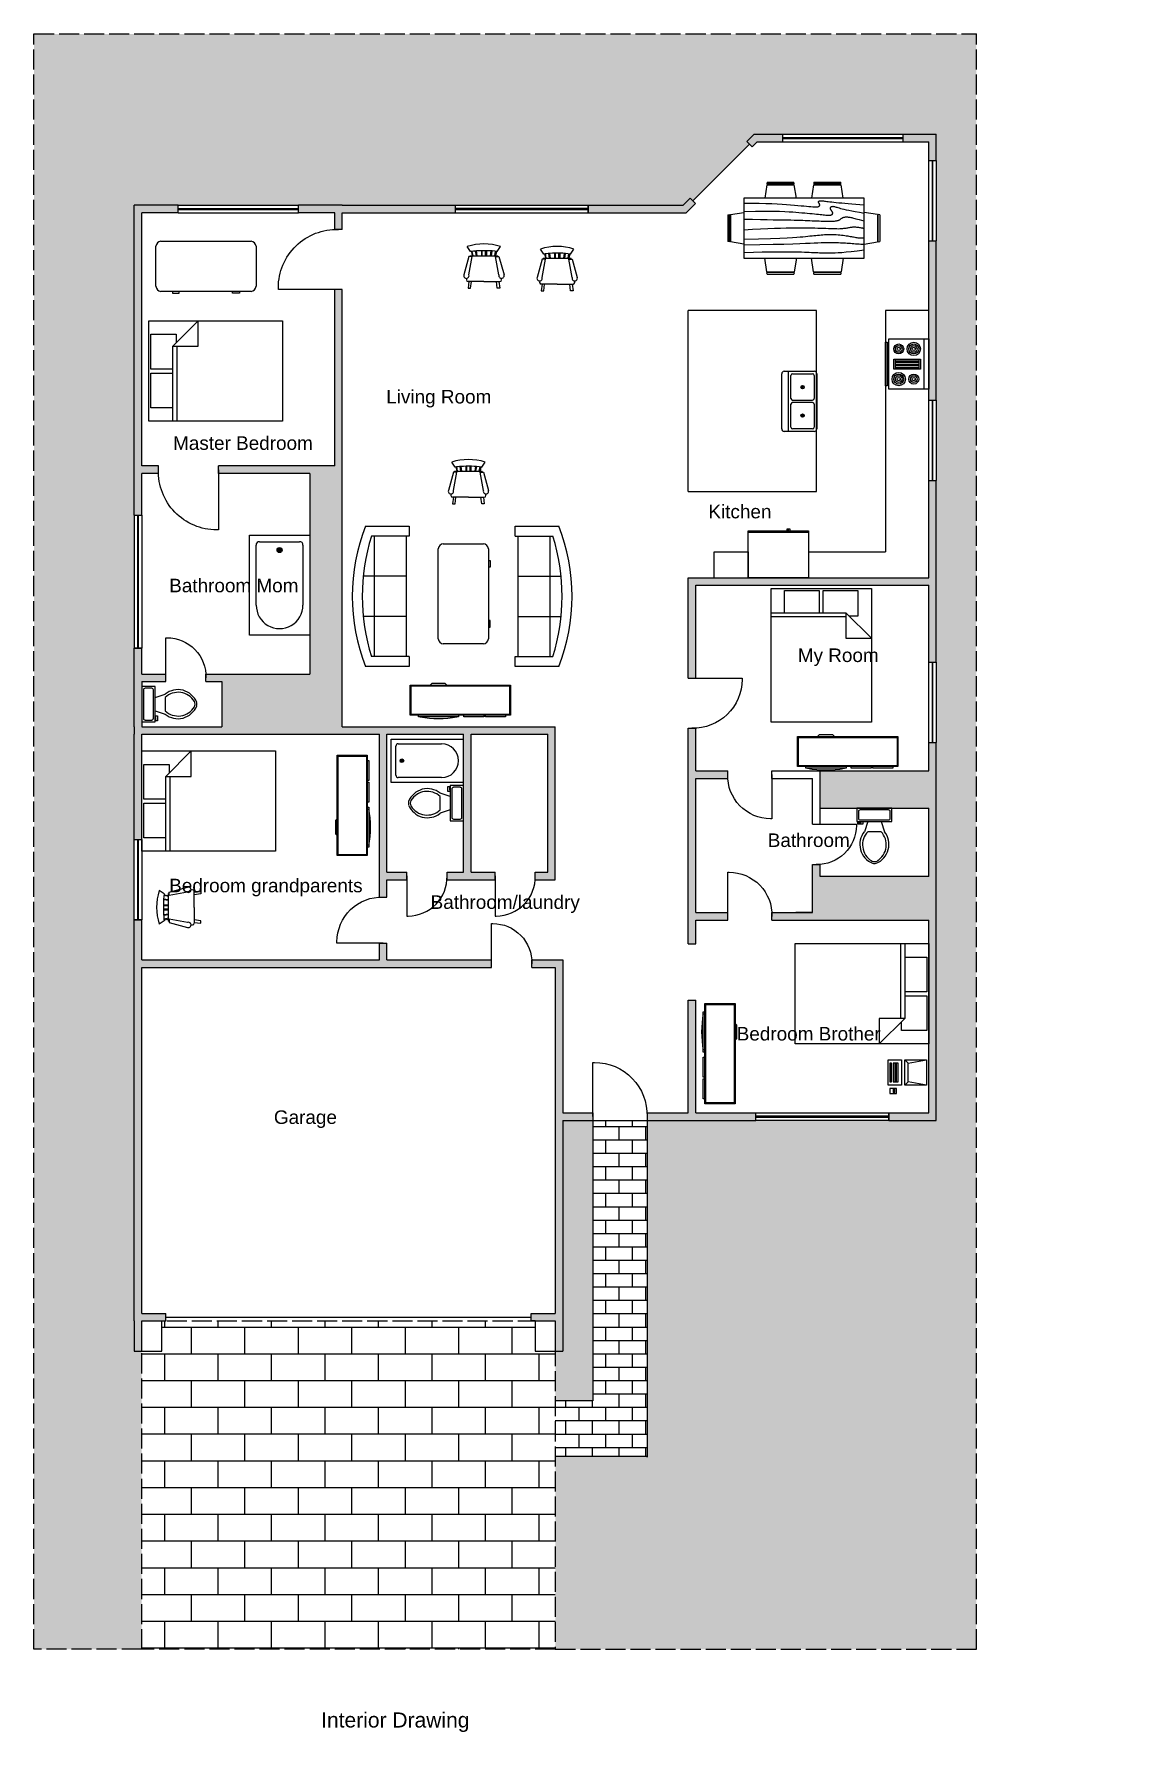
# Model space of a CAD drawing. Header units: inches. Extents: x -2924 to 1106, y -385 to 1215.
# Drawn here: x -629 to 29, y -353 to 662 of the extents above; entities that cross this region are included whole.
import ezdxf

# ---------------------------------------------------------------- set-up
doc = ezdxf.new("R2010")
doc.units = ezdxf.units.IN
doc.header["$MEASUREMENT"] = 0
doc.linetypes.add('ACAD_ISO02W100', pattern=[15, 12, -3])
doc.layers.get('0').update_dxf_attribs({"color": 255})
doc.layers.add('2d interior', color=240, linetype='Continuous')
for name, color, linetype, plot in [('door', 4, 'Continuous', False), ('wall', 7, 'Continuous', False), ('window', 90, 'Continuous', False)]:
    doc.layers.add(name, color=color, linetype=linetype, plot=plot)
doc.styles.get("Standard").update_dxf_attribs({"font": 'arial.ttf'})

# ---------------------------------------------------------------- blocks, each defined once
blk = doc.blocks.new('d door')
at = {"layer": 'door'}
blk.add_lwpolyline([(0, 0), (0, 32.4), (1, 32.4, -0.423288), (32.4, 0, -1.822157)], format="xyb", dxfattribs=at)
blk = doc.blocks.new('*U2')
at = {"layer": 'door'}
blk.add_lwpolyline([(0, 0), (0, 24), (0.7, 24, -0.423288), (24, 0, -1.822157)], format="xyb", dxfattribs=at)
blk = doc.blocks.new('*U3')
at = {"layer": 'door'}
blk.add_lwpolyline([(0, 0), (0, 27.6), (0.9, 27.6, -0.423288), (27.6, 0, -1.822157)], format="xyb", dxfattribs=at)
blk = doc.blocks.new('*U4')
at = {"layer": 'door'}
blk.add_lwpolyline([(0, 0), (0, 26.4), (0.8, 26.4, -0.423288), (26.4, 0, -1.822157)], format="xyb", dxfattribs=at)
blk = doc.blocks.new('*U5')
at = {"layer": 'door'}
blk.add_lwpolyline([(0, 0), (0, 30), (0.9, 30, -0.423288), (30, 0, -1.822157)], format="xyb", dxfattribs=at)
blk = doc.blocks.new('*U6')
at = {"layer": 'door'}
blk.add_lwpolyline([(0, 0), (0, 36), (1.1, 36, -0.423288), (36, 0, -1.822157)], format="xyb", dxfattribs=at)
blk = doc.blocks.new('Bed - Queen')
at = {"linetype": 'Continuous'}
for p, q in [((0, -80.00003), (0, 0)), ((0, 0), (59.99999, 0)), ((59.99999, 0), (59.99999, -80.00003)), ((7.99999, -1.2), (28.79998, -1.2)), ((7.99999, -14.4), (7.99999, -1.2)), ((28.79998, -1.2), (28.79998, -14.4)), ((31.19999, -1.2), (51.99999, -1.2)), ((31.19999, -14.4), (31.19999, -1.2)), ((51.99999, -1.2), (51.99999, -16.4)), ((0, -14.4), (44.8, -14.4)), ((44.8, -16.8), (0, -16.8)), ((59.99999, -29.6), (44.8, -14.4)), ((44.8, -14.4), (44.8, -29.6)), ((51.99999, -16.4), (46.79936, -16.4)), ((44.8, -29.6), (59.99999, -29.6)), ((59.99999, -80.00003), (0, -80.00003))]:
    blk.add_line(p, q, dxfattribs=at)
blk = doc.blocks.new('Sofa - Roundback 7 ft.')
at = {"linetype": 'Continuous'}
for p, q in [((-12.00002, -32.4421), (-12.00003, -6.5971)), ((11.99997, -32.4421), (11.99998, -6.5971)), ((-36.000027, -34), (-36.000027, -11.4696)), ((-35.999844, -13.3819), (35.9998, -13.3819)), ((35.99998, -34), (35.99998, -11.4696)), ((-36.000027, -32.4421), (35.99998, -32.4421))]:
    blk.add_line(p, q, dxfattribs=at)
for points in [[(-36.000027, -34), (-42.000027, -34), (-42.000027, -8)], [(41.99998, -8), (41.99998, -34), (35.99998, -34)]]:
    blk.add_lwpolyline(points, dxfattribs=at)
for centre, radius, start, end in [((0, -114.25), 114.25, 68.43141, 111.5686), ((-0.00001, -127.1968), 121.1968, 72.72033, 107.2797)]:
    blk.add_arc(centre, radius, start, end, dxfattribs=at)
blk = doc.blocks.new('Desk - 30 x 60 in.')
at = {"linetype": 'Continuous'}
for p, q in [((-26.999995, 0), (26.999995, 0)), ((-29.999995, -27), (-29.999995, -3)), ((29.999995, -3), (29.999995, -27)), ((26.999995, -30), (-26.999995, -30)), ((-20.000005, -30), (-20.000005, -31)), ((-16.000005, -31), (-16.000005, -30)), ((15.999995, -31), (15.999995, -30)), ((19.999995, -30), (19.999995, -31)), ((-20.000005, -31), (-16.000005, -31)), ((19.999995, -31), (15.999995, -31))]:
    blk.add_line(p, q, dxfattribs=at)
for centre, start, end in [((-26.499995, -3.5), 98.1301, 171.8699), ((26.499995, -3.5), 8.130102, 81.8699), ((-26.499995, -26.5), 188.1301, 261.8699), ((26.499995, -26.5), 278.1301, 351.8699)]:
    blk.add_arc(centre, 3.535534, start, end, dxfattribs=at)
blk = doc.blocks.new('Dining Set - 36 x 72 in.')
at = {"linetype": 'Continuous'}
for p, q in [((-22.2343, 26.00059), (-23.4847, 17.99762)), ((-22.2304, 26), (-5.7608, 26)), ((-22, 27.5), (-22.1562, 26.50042)), ((-5.8416, 26.5), (-22.1534, 26.5)), ((-22, 27.5), (-6, 27.5)), ((-5.8437, 26.49966), (-6, 27.5)), ((-4.5152, 17.99762), (-5.7655, 25.99926)), ((5.7657, 26.00059), (4.5153, 17.99762)), ((5.7696, 26), (22.2392, 26)), ((6, 27.5), (5.8438, 26.50042)), ((22.1584, 26.5), (5.8466, 26.5)), ((6, 27.5), (22, 27.5)), ((22.1563, 26.49966), (22, 27.5)), ((23.4848, 17.99762), (22.2345, 25.99926)), ((36, 18), (-36, 18)), ((-36, 18), (-36, -18)), ((36, -18), (36, 18)), ((-45.5, 8), (-44.5004, 8.15617)), ((-45.5, 8), (-45.5, -8)), ((-44.5, -8.15843), (-44.5, 8.15338)), ((-44.0006, 8.23428), (-35.9976, 9.48474)), ((-44, 8.23041), (-44, -8.23915)), ((44.0006, 8.23428), (35.9976, 9.48474)), ((44, 8.23041), (44, -8.23915)), ((44.5, -8.15843), (44.5, 8.15338)), ((45.5, 8), (44.5005, 8.15617)), ((45.5, 8), (45.5, -8)), ((-44.4997, -8.15631), (-45.5, -8)), ((-35.9976, -9.48476), (-43.9993, -8.2345)), ((35.9976, -9.48476), (43.9993, -8.2345)), ((44.4997, -8.15631), (45.5, -8)), ((-36, -18), (36, -18)), ((-22.2343, -26.0006), (-23.4847, -17.99762)), ((-4.5152, -17.99762), (-5.7655, -25.99928)), ((5.7657, -26.0006), (4.5153, -17.99762)), ((23.4848, -17.99762), (22.2345, -25.99928)), ((-22.2304, -26), (-5.7608, -26)), ((-22, -27.5), (-22.1562, -26.50044)), ((-5.8416, -26.5), (-22.1534, -26.5)), ((-22, -27.5), (-6, -27.5)), ((-5.8437, -26.49967), (-6, -27.5)), ((5.7696, -26), (22.2392, -26)), ((6, -27.5), (5.8438, -26.50044)), ((22.1584, -26.5), (5.8466, -26.5)), ((6, -27.5), (22, -27.5)), ((22.1563, -26.49967), (22, -27.5))]:
    blk.add_line(p, q, dxfattribs=at)
for points in [[(-36, 15), (-31.1772, 14.97754), (-26.8079, 14.91406), (-22.8538, 14.81543), (-19.276, 14.6875), (-16.0362, 14.53613), (-13.0957, 14.36718), (-10.4159, 14.18652), (-7.9583, 14), (-5.6904, 13.81315), (-3.6035, 13.63021), (-1.6954, 13.45508), (0.0365, 13.29166), (1.5945, 13.14388), (2.9811, 13.01562), (4.1988, 12.9108), (5.25, 12.83333), (6.1393, 12.78613), (6.8802, 12.76823), (7.4883, 12.77767), (7.9792, 12.8125), (8.3685, 12.87077), (8.6719, 12.95052), (8.9049, 13.0498), (9.0833, 13.16666), (9.2205, 13.29899), (9.3216, 13.44401), (9.3895, 13.59879), (9.4271, 13.76041), (9.4373, 13.92594), (9.4232, 14.09245), (9.3875, 14.257), (9.3333, 14.41666), (9.2638, 14.56917), (9.1836, 14.71484), (9.0975, 14.85465), (9.0104, 14.98958), (8.9272, 15.1206), (8.8529, 15.2487), (8.7922, 15.37483), (8.75, 15.5), (8.7305, 15.62467), (8.7344, 15.74739), (8.7617, 15.86621), (8.8125, 15.97916), (8.8867, 16.08431), (8.9844, 16.17968), (9.1055, 16.26334), (9.25, 16.33333), (9.4189, 16.38802), (9.6172, 16.42708), (9.8506, 16.45052), (10.125, 16.45833), (10.4463, 16.45052), (10.8203, 16.42708), (11.2529, 16.38802), (11.75, 16.33333), (12.3184, 16.26318), (12.9694, 16.17838), (13.7151, 16.07991), (14.5677, 15.96875), (15.5395, 15.84586), (16.6426, 15.71224), (17.8893, 15.56884), (19.2917, 15.41666), (20.859, 15.25667), (22.5879, 15.08984), (24.4721, 14.91715), (26.5052, 14.73958), (28.6809, 14.5581), (30.9929, 14.3737), (33.4347, 14.18733), (36, 14)], [(-36, 10), (-28.9766, 10.14274), (-23.1725, 10.20442), (-18.4241, 10.19775), (-14.5677, 10.13541), (-11.4399, 10.03011), (-8.877, 9.89453), (-6.7154, 9.74137), (-4.7917, 9.58333), (-2.9698, 9.43082), (-1.2246, 9.28515), (0.4415, 9.14534), (2.026, 9.01041), (3.5266, 8.87939), (4.9408, 8.7513), (6.266, 8.62516), (7.5, 8.5), (8.6411, 8.37549), (9.6914, 8.2539), (10.6538, 8.13818), (11.5312, 8.03125), (12.3267, 7.93603), (13.043, 7.85547), (13.6831, 7.79248), (14.25, 7.75), (14.7471, 7.7303), (15.1797, 7.73307), (15.5537, 7.75732), (15.875, 7.80208), (16.1494, 7.86637), (16.3828, 7.94922), (16.5811, 8.04964), (16.75, 8.16666), (16.8944, 8.29915), (17.0143, 8.44531), (17.1089, 8.60319), (17.1771, 8.77083), (17.218, 8.94629), (17.2305, 9.1276), (17.2137, 9.31282), (17.1667, 9.5), (17.0895, 9.6875), (16.987, 9.875), (16.8649, 10.0625), (16.7292, 10.25), (16.5856, 10.4375), (16.4401, 10.625), (16.2985, 10.8125), (16.1667, 11), (16.05, 11.18733), (15.9518, 11.3737), (15.8752, 11.5581), (15.8229, 11.73958), (15.798, 11.91715), (15.8034, 12.08984), (15.842, 12.25667), (15.9167, 12.41666), (16.0295, 12.56836), (16.1784, 12.70833), (16.3605, 12.83268), (16.5729, 12.9375), (16.8127, 13.01888), (17.0768, 13.07291), (17.3625, 13.0957), (17.6667, 13.08333), (17.9894, 13.03312), (18.3418, 12.94726), (18.7382, 12.82918), (19.1927, 12.68229), (19.7195, 12.51001), (20.3327, 12.31575), (21.0465, 12.10294), (21.875, 11.875), (22.8357, 11.63354), (23.959, 11.37304), (25.2786, 11.08618), (26.8282, 10.76562), (28.6414, 10.40405), (30.752, 9.99414), (33.1936, 9.52856), (36, 9)], [(-36, 5.5), (-30.7157, 5.3348), (-26.069, 5.20963), (-21.9946, 5.11767), (-18.4271, 5.05208), (-15.3009, 5.00602), (-12.5508, 4.97265), (-10.1112, 4.94515), (-7.9167, 4.91666), (-5.909, 4.88167), (-4.0586, 4.83984), (-2.3429, 4.79215), (-0.7396, 4.73958), (0.7739, 4.6831), (2.22, 4.6237), (3.6213, 4.56233), (5, 4.5), (6.373, 4.43782), (7.7344, 4.3776), (9.0723, 4.32129), (10.375, 4.27083), (11.6309, 4.22819), (12.8281, 4.19531), (13.9551, 4.17415), (15, 4.16666), (15.954, 4.17448), (16.819, 4.19791), (17.6001, 4.23698), (18.3021, 4.29166), (18.9299, 4.36198), (19.4883, 4.44791), (19.9823, 4.54948), (20.4167, 4.66666), (20.7969, 4.79899), (21.1302, 4.94401), (21.4245, 5.09879), (21.6875, 5.26041), (21.9271, 5.42594), (22.1511, 5.59245), (22.3672, 5.757), (22.5834, 5.91666), (22.8065, 6.06868), (23.0404, 6.21093), (23.2879, 6.34147), (23.5521, 6.45833), (23.8358, 6.55957), (24.142, 6.64323), (24.4735, 6.70735), (24.8334, 6.75), (25.2235, 6.76969), (25.642, 6.76692), (26.0858, 6.74267), (26.5521, 6.69791), (27.0379, 6.63362), (27.5404, 6.55078), (28.0565, 6.45036), (28.5834, 6.33333), (29.1242, 6.19987), (29.7071, 6.04687), (30.3661, 5.87044), (31.1354, 5.66666), (32.0493, 5.43164), (33.142, 5.16146), (34.4475, 4.85221), (36, 4.5)], [(-36, -1), (-30.7915, -0.6591), (-26.0195, -0.38216), (-21.6519, -0.16284), (-17.6563, 0.00521), (-14.0005, 0.12833), (-10.6523, 0.21289), (-7.5796, 0.26522), (-4.75, 0.29166), (-2.134, 0.29793), (0.2878, 0.28711), (2.5317, 0.26163), (4.6146, 0.22396), (6.5529, 0.17651), (8.3633, 0.12174), (10.0623, 0.06209), (11.6667, 0), (13.1899, -0.06201), (14.6341, -0.1211), (15.9982, -0.17432), (17.2813, -0.21875), (18.4823, -0.25147), (19.6003, -0.26953), (20.6343, -0.27002), (21.5834, -0.25), (22.4481, -0.20768), (23.2357, -0.14584), (23.9549, -0.06836), (24.6146, 0.02083), (25.2235, 0.11784), (25.7904, 0.21875), (26.3241, 0.31966), (26.8334, 0.41666), (27.3265, 0.50618), (27.8099, 0.58593), (28.2894, 0.65397), (28.7709, 0.70833), (29.2601, 0.74707), (29.763, 0.76823), (30.2855, 0.76985), (30.8334, 0.75), (31.4088, 0.70784), (31.9994, 0.64713), (32.589, 0.57275), (33.1615, 0.48958), (33.7008, 0.4025), (34.1908, 0.3164), (34.6153, 0.23616), (34.9584, 0.16666), (35.2099, 0.11165), (35.3848, 0.07031), (35.504, 0.04069), (35.5886, 0.02083), (35.6594, 0.00879), (35.7377, 0.0026), (35.8442, 0.00032), (36, 0)], [(-36, -6.5), (-27.1843, -6.31267), (-20.084, -6.1263), (-14.469, -5.9419), (-10.1094, -5.76042), (-6.7752, -5.58285), (-4.2363, -5.41016), (-2.2629, -5.24333), (-0.625, -5.08334), (0.8708, -4.93099), (2.2715, -4.78646), (3.5872, -4.64974), (4.8281, -4.52084), (6.0046, -4.39974), (7.127, -4.28646), (8.2053, -4.18099), (9.25, -4.08334), (10.2705, -3.99382), (11.2734, -3.91407), (12.2647, -3.84603), (13.25, -3.79167), (14.2354, -3.75293), (15.2266, -3.73177), (16.2295, -3.73015), (17.25, -3.75), (18.2912, -3.79248), (19.3451, -3.85547), (20.4009, -3.93604), (21.4479, -4.03125), (22.4754, -4.13819), (23.4727, -4.25391), (24.4289, -4.37549), (25.3334, -4.5), (26.1785, -4.62492), (26.9694, -4.74935), (27.7145, -4.87281), (28.4219, -4.99479), (29.1, -5.11483), (29.7572, -5.23242), (30.4016, -5.34709), (31.0417, -5.45834), (31.6837, -5.56437), (32.3262, -5.65821), (32.9658, -5.73153), (33.599, -5.77604), (34.2224, -5.78345), (34.8327, -5.74545), (35.4264, -5.65373), (36, -5.5)], [(-36, -10), (-26.4022, -9.81299), (-18.4675, -9.62891), (-11.9839, -9.45069), (-6.7396, -9.28125), (-2.5226, -9.12354), (0.8789, -8.98047), (3.6769, -8.85498), (6.0833, -8.75), (8.2767, -8.66765), (10.3021, -8.60677), (12.1712, -8.56543), (13.8958, -8.54167), (15.4876, -8.53353), (16.9583, -8.53907), (18.3197, -8.55632), (19.5834, -8.58334), (20.7616, -8.61841), (21.8685, -8.66081), (22.9188, -8.71004), (23.9271, -8.76563), (24.9081, -8.82707), (25.8763, -8.89388), (26.8465, -8.96558), (27.8334, -9.04167), (28.8474, -9.12118), (29.8828, -9.20117), (30.93, -9.27824), (31.9792, -9.34896), (33.0205, -9.40991), (34.0443, -9.45768), (35.0407, -9.48885), (36, -9.5)], [(-36, -14.5), (-30.0881, -14.33513), (-25.0332, -14.21224), (-20.7312, -14.12647), (-17.0781, -14.07292), (-13.97, -14.04671), (-11.3027, -14.04297), (-8.9724, -14.05681), (-6.875, -14.08334), (-4.9224, -14.11833), (-3.0905, -14.16016), (-1.3709, -14.20785), (0.2448, -14.26042), (1.7647, -14.3169), (3.1973, -14.3763), (4.5507, -14.43767), (5.8333, -14.5), (7.0554, -14.5621), (8.235, -14.62175), (9.3922, -14.67652), (10.5469, -14.72396), (11.7192, -14.76164), (12.929, -14.78711), (14.1965, -14.79794), (15.5417, -14.79167), (16.9933, -14.76424), (18.6152, -14.70508), (20.4804, -14.60197), (22.6615, -14.44271), (25.2312, -14.21509), (28.2624, -13.9069), (31.8277, -13.50594), (36, -13)]]:
    blk.add_lwpolyline(points, dxfattribs=at)
blk = doc.blocks.new('Computer Terminal')
at = {"linetype": 'Continuous'}
for p, q in [((-10, 11.5), (5, 11.5)), ((-8, 0.5), (-10, 11.5)), ((-10, -1.5), (-10, 11.5)), ((5, 11.5), (3, 0.5)), ((5, 11.5), (5, -1.5)), ((-10, -1.5), (-8, 0.5)), ((3, 0.5), (-8, 0.5)), ((3, 0.5), (5, -1.5)), ((5, -1.5), (-10, -1.5)), ((-10, -11.5), (-10, -3.5)), ((-10, -3.5), (5, -3.5)), ((-8, -5.5), (-8, -8.5)), ((3, -5.5), (-8, -5.5)), ((3, -6.5), (-8, -6.5)), ((-8, -7.5), (3, -7.5)), ((-8, -8.5), (3, -8.5)), ((-8, -9.5), (-8, -10.5)), ((3, -9.5), (-8, -9.5)), ((3, -8.5), (3, -5.5)), ((3, -10.5), (3, -9.5)), ((5, -3.5), (5, -11.5)), ((10, -6.5), (7, -6.5)), ((7, -6.5), (7, -10.5)), ((9.5, -7.5), (7.5, -7.5)), ((7.5, -7.5), (7.5, -8.5)), ((7.5, -8.5), (9.5, -8.5)), ((8.5, -7.5), (8.5, -8.5)), ((9.5, -8.5), (9.5, -7.5)), ((10, -10.5), (10, -6.5)), ((5, -11.5), (-10, -11.5)), ((-8, -10.5), (3, -10.5)), ((7, -10.5), (10, -10.5))]:
    blk.add_line(p, q, dxfattribs=at)
blk = doc.blocks.new('Entertainment Center')
at = {"linetype": 'Continuous'}
for p, q in [((-4, 0), (-5, -1)), ((4, 0), (-4, 0)), ((5, -1), (4, 0)), ((-17, -19), (-17, -1)), ((-17, -1), (43, -1)), ((-16.5, -18.5), (-16.5, -1.5)), ((-16.5, -1.5), (42.5, -1.5)), ((42.5, -1.5), (42.5, -18.5)), ((43, -1), (43, -19)), ((43, -19), (-17, -19)), ((42.5, -18.5), (-16.5, -18.5)), ((-12, -20), (-12, -19)), ((12, -20), (-12, -20)), ((12, -19), (12, -20)), ((15, -20), (15, -19)), ((27, -20), (15, -20)), ((27, -19), (27, -20)), ((28, -20), (28, -19)), ((40, -20), (28, -20)), ((40, -19), (40, -20))]:
    blk.add_line(p, q, dxfattribs=at)
blk.add_arc((0, 40), 61, 259.6111, 280.3889, dxfattribs=at)
blk = doc.blocks.new('Toilet - top')
for p, q in [((-10, -8.5), (-8, -8.5)), ((-10, -9.5), (-10, -8.5)), ((-7, -9.5), (-10, -9.5)), ((-8, -8.5), (-8, -8)), ((-7, -8), (-7, -9.5)), ((-4, -8), (-6, -14)), ((4, -8), (6, -14)), ((9.5, -6), (9.5, -2)), ((4, -14), (-4, -14))]:
    blk.add_line(p, q)
blk.add_lwpolyline([(10.5, -8), (10.5, 0), (-10.5, 0), (-10.5, -8)], close=True)
for points in [[(-9.5, -2), (-9.5, -6)], [(8.5, -1), (-8.5, -1)], [(-8.5, -7), (8.5, -7)]]:
    blk.add_lwpolyline(points)
for centre, radius, start, end in [((-8.6, -1.9), 0.884, 81.8699, 188.1301), ((-8.6, -6.1), 0.884, 171.8699, 278.1301), ((8.6, -1.9), 0.884, 351.8699, 98.1301), ((8.6, -6.1), 0.884, 261.8699, 8.1301), ((3.5, -21.6), 12.2, 141.4691, 247.9714), ((4.2, -21.8), 11.3, 136.3677, 238.9468), ((-3.5, -21.6), 12.2, 292.0284, 38.5307), ((-4.2, -21.8), 11.3, 301.053, 43.6321), ((0, -27.9), 4, 245.7318, 294.2682), ((0, -29), 4, 254.8605, 285.1395)]:
    blk.add_arc(centre, radius, start, end)
blk = doc.blocks.new('Chair - Rocking')
at = {"linetype": 'Continuous'}
for p, q in [((-9, -7.5), (-12, -18.49999)), ((-8, -4.5), (-10, -1.5)), ((-7, -7.5), (-9, -7.5)), ((-9, -18.49999), (-7, -7.5)), ((-8.23428, -6.99939), (-8.3093, -7.47958)), ((-8.23041, -7), (8.23915, -7)), ((-7.5, -4.5), (-7, -7)), ((-6.5, -7), (-7.02225, -4.43)), ((-4.5, -7), (-4.96674, -4.19951)), ((-4, -7), (-4.40532, -4.16272)), ((-1.5, -4.05012), (-1.5, -7)), ((-1, -7), (-1, -4.05012)), ((1, -7), (1, -4.04655)), ((1.5, -4.05012), (1.5, -7)), ((4, -7), (4.40187, -4.18694)), ((4.5, -7), (4.96761, -4.19437)), ((6.5, -7), (7, -4.4057)), ((7.5, -4.5), (7, -7)), ((7, -7.5), (9, -7.5)), ((9, -18.49999), (7, -7.5)), ((8, -4.5), (10, -1.5)), ((8.31071, -7.48854), (8.23449, -7.00073)), ((9, -7.5), (12, -18.49999)), ((-10.36644, -20.64523), (-10.5, -21.49999)), ((-9, -22.49999), (-9.5, -26.49999)), ((0, -22.49999), (-9.5, -22.49999)), ((-9.5, -26.49999), (-8, -26.49999)), ((-8, -26.49999), (-7.5, -22.49999)), ((0, -22.49999), (9.5, -22.49999)), ((8, -26.49999), (7.5, -22.49999)), ((9.5, -26.49999), (8, -26.49999)), ((9, -22.49999), (9.5, -26.49999)), ((10.5, -21.49999), (10.3575, -20.58798))]:
    blk.add_line(p, q, dxfattribs=at)
for centre, radius, start, end in [((0, -34.08333), 34.08333, 72.93847, 107.0615), ((0, -68.25004), 64.25, 93.92211, 97.15267), ((0, -68.25004), 64.25, 82.84733, 93.92211), ((-10.5, -18.99999), 1.58114, 161.5651, 18.43495), ((10.5, -18.99999), 1.58114, 161.5651, 18.43495), ((-9.5, -21.49999), 1, 180, 270), ((9.5, -21.49999), 1, 270, 0)]:
    blk.add_arc(centre, radius, start, end, dxfattribs=at)
blk = doc.blocks.new('Range-Oven - 30 in top')
for p, q in [((0, -3), (30, -3)), ((12, -6), (18, -6)), ((13, -20), (13, -6)), ((14, -6), (14, -20)), ((15, -20), (15, -6)), ((16, -6), (16, -20)), ((17, -20), (17, -6)), ((18, -20), (12, -20)), ((6, -24), (6, -25)), ((8, -25), (8, -24)), ((22, -25), (22, -24)), ((24, -24), (24, -25))]:
    blk.add_line(p, q)
for points in [[(0, -24), (0, 0), (30, 0), (30, -24)], [(12, -21), (12, -5), (18, -5), (18, -21)], [(2, -26), (2, -25), (28, -25), (28, -26)]]:
    blk.add_lwpolyline(points, close=True)
for centre, radius in [((6, -9), 4), ((6, -9), 3), ((6, -9), 2), ((6, -9), 1), ((24, -9), 3), ((24, -9), 2), ((24, -9), 1), ((6, -18), 3), ((6, -18), 2), ((6, -18), 1), ((24, -18), 4), ((24, -18), 3), ((24, -18), 2), ((24, -18), 1)]:
    blk.add_circle(centre, radius)
blk = doc.blocks.new('Sink-double - 36 in top')
for p, q in [((-18, -4), (18, -4)), ((-0.75, -18.5), (-0.75, -6.5)), ((0.75, -6.5), (0.75, -18.5))]:
    blk.add_line(p, q)
for points in [[(-16.5, 0), (16.5, 0)], [(-18, -19.5), (-18, -1.5)], [(-16.5, -18.5), (-16.5, -6.5)], [(-15.5, -5.5), (-1.75, -5.5)], [(1.75, -5.5), (15.5, -5.5)], [(16.5, -6.5), (16.5, -18.5)], [(18, -1.5), (18, -19.5)], [(-1.75, -19.5), (-15.5, -19.5)], [(15.5, -19.5), (1.75, -19.5)], [(16.5, -21), (-16.5, -21)]]:
    blk.add_lwpolyline(points)
for centre, radius in [((-8.5, -12.5), 1), ((-8.5, -12.5), 0.5), ((8.5, -12.5), 1), ((8.5, -12.5), 0.5)]:
    blk.add_circle(centre, radius)
for centre, radius, start, end in [((-16.5, -1.5), 1.5, 90, 180), ((16.5, -1.5), 1.5, 0, 90), ((-15.5, -6.5), 1, 90, 180), ((-1.75, -6.5), 1, 0, 90), ((1.75, -6.5), 1, 90, 180), ((15.5, -6.5), 1, 0, 90), ((-16.5, -19.5), 1.5, 180, 270), ((-15.5, -18.5), 1, 180, 270), ((-1.75, -18.5), 1, 270, 0), ((1.75, -18.5), 1, 180, 270), ((15.5, -18.5), 1, 270, 0), ((16.5, -19.5), 1.5, 270, 0)]:
    blk.add_arc(centre, radius, start, end)
blk = doc.blocks.new('Refrigerator-2 door - 36 in top')
for p, q in [((0, -26.999999), (36, -26.999999)), ((11, -27.999999), (11, -28.999999)), ((11, -28.999999), (13, -28.999999)), ((12, -26.999999), (12, -28.999999)), ((13, -28.999999), (13, -27.999999))]:
    blk.add_line(p, q)
blk.add_lwpolyline([(0, -27.999999), (0, 0), (36, 0), (36, -27.999999)], close=True)
blk = doc.blocks.new('Bath Tub - 26 x 60 in.')
for p, q in [((8, -18), (10, -18)), ((9, -17), (9, -19))]:
    blk.add_line(p, q)
blk.add_lwpolyline([(0, -36), (0, 0), (60, 0), (60, -36)], close=True)
for points in [[(4, -30), (4, -6)], [(6, -4), (42, -4)], [(42, -32), (6, -32)]]:
    blk.add_lwpolyline(points)
for radius in [1.5, 1]:
    blk.add_circle((9, -18), radius)
for centre, radius, start, end in [((5.75, -5.75), 1.77, 81.8699, 188.1301), ((42, -18), 14, 270, 90), ((5.75, -30.25), 1.77, 171.8699, 278.1301)]:
    blk.add_arc(centre, radius, start, end)

msp = doc.modelspace()

# ---------------------------------------------------------------- hatches: boundary and pattern name
at = {"layer": 'wall'}
h = msp.add_hatch(dxfattribs=at)
h.set_pattern_fill('GRASS', color=256, scale=10)
h.set_pattern_definition([(90, (-582.981, -111.096), (-7.07107, 7.07107), [1.875, -12.26714]), (45, (-582.981, -111.096), (-7.07107, 7.07107), [1.875, -8.125]), (135, (-582.981, -111.096), (-7.07107, -7.07107), [1.875, -8.125])])
h.paths.add_polyline_path([(-629.224, 662.451), (-629.224, -303.808), (-564.724, -303.808), (-564.724, -125.476), (-569.224, -125.476), (-569.224, -107.476), (-569.224, 132.524), (-569.224, 180.524), (-569.224, 243.524), (-569.224, 248.024), (-569.224, 295.006), (-569.224, 374.506), (-569.224, 560.024), (-542.974, 560.024), (-470.974, 560.024), (-444.724, 560.024), (-377.004, 560.024), (-297.504, 560.024), (-240.724, 560.024), (-236.481, 564.267), (-234.89, 562.676), (-200.949, 596.617), (-202.54, 598.208), (-198.297, 602.451), (-181.078, 602.451), (-109.078, 602.451), (-89.224, 602.451), (-89.224, 586.723), (-89.224, 538.723), (-89.224, 443.321), (-89.224, 395.321), (-89.224, 286.641), (-89.224, 238.641), (-89.224, 12.524), (-117.724, 12.524), (-197.224, 12.524), (-262.324, 12.524), (-262.324, -156.522), (-262.324, -188.522), (-317.224, -188.522), (-317.224, -303.808), (-65.224, -303.808), (-65.224, 662.451)])
h = msp.add_hatch(color=256, dxfattribs=at)
h.dxf.hatch_style = 1
h.paths.add_polyline_path([(-564.724, 104.024), (-355.324, 104.024), (-355.324, 108.524), (-418.024, 108.524), (-418.024, 118.524), (-422.524, 118.524), (-422.524, 108.524), (-564.724, 108.524), (-564.724, 132.524), (-569.224, 132.524), (-569.224, -107.476), (-569.224, -125.476), (-564.724, -125.476), (-564.724, -107.476), (-550.224, -107.476), (-550.224, -102.976), (-564.724, -102.976)])
h.paths.add_polyline_path([(-564.724, 243.524), (-422.524, 243.524), (-422.524, 146.124), (-421.926, 146.124, -0.01544224), (-420.274, 146.124), (-418.024, 146.124), (-418.024, 156.524), (-406.024, 156.524), (-406.024, 158.774), (-406.024, 161.024), (-418.024, 161.024), (-418.024, 209.024), (-418.024, 243.52), (-372.124, 243.52), (-372.124, 161.024), (-382.024, 161.024), (-382.024, 158.774, -0.01544224), (-382.024, 157.337), (-382.024, 156.524), (-353.224, 156.524), (-353.224, 158.774), (-353.224, 161.024), (-367.624, 161.024), (-367.624, 243.52), (-321.724, 243.52), (-321.724, 161.024), (-329.224, 161.024), (-329.224, 158.774, -0.01544224), (-329.224, 157.337), (-329.224, 156.524), (-317.224, 156.524), (-317.224, 248.02), (-418.024, 248.02), (-444.724, 248.024), (-444.724, 404.024), (-444.724, 509.524), (-449.224, 509.524), (-449.224, 404.024), (-518.724, 404.024), (-518.724, 399.524), (-464.224, 399.524), (-464.224, 279.524), (-526.324, 279.524), (-526.324, 278.711, -0.01544224), (-526.324, 277.274), (-526.324, 275.024), (-516.724, 275.024), (-516.724, 248.024), (-564.724, 248.024), (-564.724, 275.024), (-550.324, 275.024), (-550.324, 279.524), (-564.724, 279.524), (-564.724, 295.006), (-569.224, 295.006), (-569.224, 248.024), (-569.224, 243.524), (-569.224, 180.524), (-564.724, 180.524), (-564.724, 233.519)])
h.paths.add_polyline_path([(-317.224, -102.976), (-331.724, -102.976), (-331.724, -107.476), (-329.224, -107.476), (-317.224, -107.476), (-317.224, -125.476), (-312.724, -125.476), (-312.724, -107.476), (-312.724, 12.524), (-294.724, 12.524), (-294.724, 17.024), (-312.724, 17.024), (-312.724, 108.524), (-331.324, 108.524), (-331.324, 107.711, -0.01544224), (-331.324, 106.274), (-331.324, 104.024), (-317.224, 104.024)])
h.paths.add_polyline_path([(-233.224, 84.524), (-237.724, 84.524), (-237.724, 17.024), (-262.324, 17.024), (-262.324, 16.714, -0.01544224), (-262.324, 14.774), (-262.324, 12.524), (-197.224, 12.524), (-197.224, 17.024), (-233.224, 17.024)])
h.paths.add_polyline_path([(-237.724, 118.124), (-233.224, 118.124), (-233.224, 132.337), (-214.024, 132.337), (-214.024, 136.837), (-233.224, 136.837), (-233.224, 217.136), (-214.024, 217.136), (-214.024, 217.806, -0.01544224), (-214.024, 219.386), (-214.024, 221.636), (-233.224, 221.636), (-233.224, 247.136), (-233.677, 247.136, -0.01544224), (-235.474, 247.136), (-237.724, 247.136), (-237.724, 217.136), (-237.724, 136.837)])
h.paths.add_polyline_path([(-93.724, 132.337), (-93.724, 17.024), (-117.724, 17.024), (-117.724, 12.524), (-89.224, 12.524), (-89.224, 238.641), (-93.724, 238.641), (-93.724, 221.636), (-158.824, 221.636), (-158.824, 199.237), (-93.724, 199.237), (-93.724, 158.437), (-158.824, 158.437), (-158.824, 165.637), (-159.637, 165.637, -0.01544224), (-161.074, 165.637), (-163.324, 165.637), (-163.324, 136.837), (-173.224, 136.837), (-187.624, 136.837), (-187.624, 136.168, -0.01544224), (-187.624, 134.587), (-187.624, 132.337)])
h.paths.add_polyline_path([(-237.724, 277.136), (-233.224, 277.136), (-233.224, 332.636), (-93.724, 332.636), (-93.724, 286.641), (-89.224, 286.641), (-89.224, 395.321), (-93.724, 395.321), (-93.724, 337.136), (-237.724, 337.136)])
h.paths.add_polyline_path([(-564.724, 555.524), (-542.974, 555.524), (-542.974, 560.024), (-569.224, 560.024), (-569.224, 374.506), (-564.724, 374.506), (-564.724, 399.524), (-554.724, 399.524), (-554.724, 399.619, -0.01544224), (-554.724, 401.774), (-554.724, 404.024), (-564.724, 404.024)])
h.paths.add_polyline_path([(-377.004, 555.524), (-377.004, 560.024), (-444.724, 560.024), (-470.974, 560.024), (-470.974, 555.524), (-449.224, 555.524), (-449.224, 545.524), (-449.129, 545.524, -0.01544224), (-446.974, 545.524), (-444.724, 545.524), (-444.724, 555.524)])
h.paths.add_polyline_path([(-181.078, 597.951), (-181.078, 602.451), (-198.297, 602.451), (-202.54, 598.208), (-199.358, 595.026), (-196.433, 597.951)])
h.paths.add_polyline_path([(-93.724, 597.951), (-93.724, 586.723), (-89.224, 586.723), (-89.224, 602.451), (-109.078, 602.451), (-109.078, 597.951)])
h.paths.add_polyline_path([(-89.224, 538.723), (-93.724, 538.723), (-93.724, 443.321), (-89.224, 443.321)])
h.paths.add_polyline_path([(-394.506, 134.017), (-299.881, 134.017), (-299.881, 149.946), (-394.506, 149.946)], flags=9)
h = msp.add_hatch(color=256, dxfattribs=at)
h.dxf.hatch_style = 1
h.paths.add_polyline_path([(-297.504, 560.024), (-297.504, 555.524), (-238.86, 555.524), (-233.299, 561.085), (-236.481, 564.267), (-240.724, 560.024)])
h = msp.add_hatch(dxfattribs=at)
h.set_pattern_fill('BRSTONE', color=256, scale=7)
h.set_pattern_definition([(0, (-582.981, -111.096), (0, 2.31), []), (90, (-576.681, -111.096), (-3.5, 2.31), [2.31, -2.31]), (90, (-577.381, -111.096), (-3.5, 2.31), [2.31, -2.31]), (0, (-576.681, -110.711), (3.5, 2.31), [-6.3, 0.7]), (0, (-576.681, -110.326), (3.5, 2.31), [-6.3, 0.7]), (0, (-576.681, -109.941), (3.5, 2.31), [-6.3, 0.7]), (0, (-576.681, -109.556), (3.5, 2.31), [-6.3, 0.7]), (0, (-576.681, -109.171), (3.5, 2.31), [-6.3, 0.7])])
h.paths.add_polyline_path([(-294.724, 12.524), (-312.724, 12.524), (-312.724, -107.476), (-312.724, -125.476), (-317.224, -125.476), (-317.224, -155.308), (-294.724, -155.308)])
h = msp.add_hatch(dxfattribs=at)
h.set_pattern_fill('AR-B816', color=256)
h.set_pattern_definition([(0, (-582.981, -111.096), (0, 8), []), (90, (-582.981, -111.096), (-8, 8), [8, -8])])
h.paths.add_polyline_path([(-294.724, -155.308), (-317.224, -155.308), (-317.224, -188.522), (-262.324, -188.522), (-262.324, -156.522), (-262.324, 12.524), (-294.724, 12.524)])
h = msp.add_hatch(dxfattribs=at)
h.set_pattern_fill('AR-B816', color=256, scale=2)
h.set_pattern_definition([(0, (-582.981, -111.096), (0, 16), []), (90, (-582.981, -111.096), (-16, 16), [16, -16])])
h.paths.add_polyline_path([(-564.724, -303.808), (-317.224, -303.808), (-317.224, -125.476), (-329.224, -125.476), (-329.224, -107.476), (-552.724, -107.476), (-552.724, -125.476), (-564.724, -125.476)])
h.paths.add_polyline_path([(103.173, -171.087), (163.051, -171.087), (163.051, -153.379), (103.173, -153.379)], flags=9)

# ---------------------------------------------------------------- linework, layer by layer
at = {"layer": 'wall', "linetype": 'ACAD_ISO02W100'}
for p, q in [((-629.224, 662.451), (-65.224, 662.451)), ((-629.224, -303.808), (-629.224, 662.451)), ((-65.224, -303.808), (-65.224, 662.451)), ((-564.724, -303.808), (-629.224, -303.808)), ((-317.224, -303.808), (-65.224, -303.808))]:
    msp.add_line(p, q, dxfattribs=at)
at = {"layer": 'wall'}
for p, q in [((-202.54, 598.208), (-198.297, 602.451)), ((-198.297, 602.451), (-181.078, 602.451)), ((-109.078, 602.451), (-89.224, 602.451)), ((-89.224, 586.723), (-89.224, 602.451)), ((-199.358, 595.026), (-196.433, 597.951)), ((-196.433, 597.951), (-181.078, 597.951)), ((-109.078, 597.951), (-93.724, 597.951)), ((-93.724, 586.723), (-93.724, 597.951)), ((-569.224, 374.506), (-569.224, 560.024)), ((-542.974, 560.024), (-569.224, 560.024)), ((-444.724, 560.024), (-470.974, 560.024)), ((-444.724, 560.024), (-377.004, 560.024)), ((-377.004, 555.524), (-377.004, 560.024)), ((-297.504, 560.024), (-240.724, 560.024)), ((-297.504, 555.524), (-297.504, 560.024)), ((-297.504, 560.024), (-297.504, 555.524)), ((-240.724, 560.024), (-236.481, 564.267)), ((-238.86, 555.524), (-233.299, 561.085)), ((-564.724, 404.024), (-564.724, 555.524)), ((-542.974, 555.524), (-564.724, 555.524)), ((-449.224, 555.524), (-470.974, 555.524)), ((-449.224, 545.524), (-449.224, 555.524)), ((-444.724, 545.524), (-444.724, 555.524)), ((-444.724, 555.524), (-377.004, 555.524)), ((-297.504, 555.524), (-238.86, 555.524)), ((-444.724, 545.524), (-449.224, 545.524)), ((-93.724, 443.321), (-93.724, 538.723)), ((-89.224, 443.321), (-89.224, 538.723)), ((-449.224, 404.024), (-449.224, 509.524)), ((-444.724, 509.524), (-449.224, 509.524)), ((-444.724, 404.024), (-444.724, 509.524)), ((-160.924, 497.113), (-237.724, 497.113)), ((-237.724, 388.736), (-237.724, 497.113)), ((-160.924, 388.736), (-160.924, 497.113)), ((-109.324, 497.113), (-119.724, 497.113)), ((-119.724, 497.113), (-119.724, 352.736)), ((-93.724, 497.113), (-109.324, 497.113)), ((-554.724, 404.024), (-564.724, 404.024)), ((-564.724, 374.506), (-564.724, 399.524)), ((-554.724, 399.524), (-564.724, 399.524)), ((-554.724, 399.524), (-554.724, 404.024)), ((-518.724, 399.524), (-518.724, 404.024)), ((-449.224, 404.024), (-518.724, 404.024)), ((-464.224, 399.524), (-518.724, 399.524)), ((-464.224, 399.524), (-464.224, 279.524)), ((-444.724, 248.024), (-444.724, 404.024)), ((-237.724, 388.736), (-160.924, 388.736)), ((-93.724, 337.136), (-93.724, 395.321)), ((-89.224, 286.641), (-89.224, 395.321)), ((-569.224, 374.506), (-564.724, 374.506)), ((-222.124, 337.136), (-222.124, 352.736)), ((-222.124, 352.736), (-201.724, 352.736)), ((-201.724, 352.736), (-201.724, 337.136)), ((-165.724, 352.736), (-119.724, 352.736)), ((-165.724, 352.736), (-165.724, 337.136)), ((-237.724, 277.136), (-237.724, 337.136)), ((-237.724, 337.136), (-93.724, 337.136)), ((-165.724, 337.136), (-201.724, 337.136)), ((-233.224, 277.136), (-233.224, 332.636)), ((-233.224, 332.636), (-93.724, 332.636)), ((-93.724, 286.641), (-93.724, 332.636)), ((-569.224, 248.024), (-569.224, 295.006)), ((-569.224, 295.006), (-564.724, 295.006)), ((-564.724, 279.524), (-564.724, 295.006)), ((-564.724, 279.524), (-550.324, 279.524)), ((-564.724, 275.024), (-564.724, 248.024)), ((-564.724, 275.024), (-550.324, 275.024)), ((-550.324, 275.024), (-550.324, 279.524)), ((-526.324, 275.024), (-526.324, 279.524)), ((-526.324, 279.524), (-464.224, 279.524)), ((-526.324, 275.024), (-516.724, 275.024)), ((-516.724, 275.024), (-516.724, 248.024)), ((-237.724, 277.136), (-233.224, 277.136)), ((-569.224, 248.024), (-569.224, 243.524)), ((-564.724, 248.024), (-516.724, 248.024)), ((-444.724, 248.024), (-418.024, 248.024)), ((-444.724, 248.024), (-422.524, 248.024)), ((-418.024, 248.02), (-418.024, 248.024)), ((-418.024, 248.02), (-317.224, 248.02)), ((-317.224, 156.524), (-317.224, 248.02)), ((-237.724, 217.136), (-237.724, 247.136)), ((-237.724, 247.136), (-233.224, 247.136)), ((-233.224, 221.636), (-233.224, 247.136)), ((-569.224, 180.524), (-569.224, 243.524)), ((-564.724, 180.524), (-564.724, 243.524)), ((-564.724, 243.524), (-422.524, 243.524)), ((-422.524, 146.124), (-422.524, 243.524)), ((-418.024, 209.024), (-418.024, 243.52)), ((-418.024, 243.52), (-372.124, 243.52)), ((-372.124, 161.024), (-372.124, 243.52)), ((-367.624, 161.024), (-367.624, 243.52)), ((-367.624, 243.52), (-321.724, 243.52)), ((-355.324, 243.52), (-355.324, 243.524)), ((-331.324, 243.52), (-331.324, 243.524)), ((-321.724, 161.024), (-321.724, 243.52)), ((-93.724, 221.636), (-93.724, 238.641)), ((-89.224, 12.524), (-89.224, 238.641)), ((-237.724, 136.837), (-237.745, 221.636)), ((-237.745, 221.636), (-237.724, 221.636)), ((-237.745, 217.136), (-237.743, 217.136)), ((-233.224, 221.636), (-214.024, 221.636)), ((-233.224, 136.837), (-233.224, 217.136)), ((-233.224, 217.136), (-214.024, 217.136)), ((-214.024, 217.136), (-214.024, 221.636)), ((-187.624, 217.136), (-187.624, 221.636)), ((-187.624, 221.636), (-93.724, 221.636)), ((-187.624, 217.136), (-163.324, 217.136)), ((-163.324, 189.637), (-163.324, 217.136)), ((-158.824, 189.637), (-158.824, 221.636)), ((-418.024, 161.024), (-418.024, 209.024)), ((-158.824, 199.237), (-93.724, 199.237)), ((-93.724, 158.437), (-93.724, 199.237)), ((-163.324, 189.637), (-158.824, 189.637)), ((-569.224, 180.524), (-564.724, 180.524)), ((-163.324, 136.837), (-163.324, 165.637)), ((-163.324, 165.637), (-158.824, 165.637)), ((-158.824, 158.437), (-158.824, 165.637)), ((-418.024, 161.024), (-406.024, 161.024)), ((-418.024, 146.124), (-418.024, 156.524)), ((-418.024, 156.524), (-406.024, 156.524)), ((-406.024, 156.524), (-406.024, 161.024)), ((-382.024, 156.524), (-382.024, 161.024)), ((-382.024, 161.024), (-372.124, 161.024)), ((-382.024, 156.524), (-353.224, 156.524)), ((-367.624, 161.024), (-353.224, 161.024)), ((-353.224, 156.524), (-353.224, 161.024)), ((-329.224, 156.524), (-329.224, 161.024)), ((-329.224, 161.024), (-321.724, 161.024)), ((-329.224, 156.524), (-317.224, 156.524)), ((-93.724, 158.437), (-158.824, 158.437)), ((-422.524, 146.124), (-418.024, 146.124)), ((-569.224, -107.476), (-569.224, 132.524)), ((-569.224, 132.524), (-564.724, 132.524)), ((-564.724, 108.524), (-564.724, 132.524)), ((-237.724, 118.124), (-237.724, 136.837)), ((-233.224, 136.837), (-214.024, 136.837)), ((-233.224, 132.337), (-214.024, 132.337)), ((-233.224, 118.124), (-233.224, 132.337)), ((-214.024, 132.337), (-214.024, 136.837)), ((-187.624, 136.837), (-163.324, 136.837)), ((-187.624, 132.337), (-187.624, 136.837)), ((-187.624, 132.337), (-93.724, 132.337)), ((-163.324, 136.837), (-173.224, 136.837)), ((-93.724, 17.024), (-93.724, 132.337)), ((-93.724, 17.024), (-93.724, 132.337)), ((-422.524, 108.524), (-422.524, 118.524)), ((-422.524, 118.524), (-418.024, 118.524)), ((-418.024, 108.524), (-418.024, 118.524)), ((-237.724, 118.124), (-233.224, 118.124)), ((-564.724, 108.524), (-422.524, 108.524)), ((-564.724, -102.976), (-564.724, 104.024)), ((-564.724, 104.024), (-355.324, 104.024)), ((-418.024, 108.524), (-355.324, 108.524)), ((-355.324, 104.024), (-355.324, 108.524)), ((-331.324, 104.024), (-331.324, 108.524)), ((-331.324, 108.524), (-312.724, 108.524)), ((-331.324, 104.024), (-317.224, 104.024)), ((-317.224, 104.024), (-317.224, -102.976)), ((-312.724, 108.524), (-312.724, 17.024)), ((-237.724, 84.524), (-233.224, 84.524)), ((-237.724, 17.024), (-237.724, 84.524)), ((-233.224, 17.024), (-233.224, 84.524)), ((-312.724, 17.024), (-294.724, 17.024)), ((-312.724, 12.524), (-294.724, 12.524)), ((-312.724, 12.524), (-312.724, -107.476)), ((-294.724, 17.024), (-294.724, 12.524)), ((-294.724, 12.524), (-294.724, -155.308)), ((-294.724, 12.524), (-262.324, 12.524)), ((-262.324, 17.024), (-237.724, 17.024)), ((-262.324, 17.024), (-262.324, 12.524)), ((-262.324, 12.524), (-197.224, 12.524)), ((-262.324, 12.524), (-262.324, -156.522)), ((-233.224, 17.024), (-197.224, 17.024)), ((-197.224, 12.524), (-197.224, 17.024)), ((-117.724, 17.024), (-93.724, 17.024)), ((-117.724, 12.524), (-117.724, 17.024)), ((-117.724, 12.524), (-89.224, 12.524)), ((-569.224, -107.476), (-569.224, -125.476)), ((-564.724, -102.976), (-550.224, -102.976)), ((-564.724, -125.476), (-564.724, -107.476)), ((-564.724, -107.476), (-550.224, -107.476)), ((-552.724, -125.476), (-552.724, -107.476)), ((-552.724, -107.476), (-550.224, -107.476)), ((-550.224, -107.476), (-550.224, -102.976)), ((-331.724, -102.976), (-317.224, -102.976)), ((-331.724, -107.476), (-331.724, -102.976)), ((-331.724, -107.476), (-317.224, -107.476)), ((-329.224, -107.476), (-331.724, -107.476)), ((-329.224, -107.476), (-329.224, -125.476)), ((-317.224, -107.476), (-317.224, -125.476)), ((-312.724, -107.476), (-312.724, -125.476)), ((-569.224, -125.476), (-552.724, -125.476)), ((-329.224, -125.476), (-312.724, -125.476)), ((-294.724, -155.308), (-317.224, -155.308)), ((-262.324, -156.522), (-262.324, -188.897)), ((-262.324, -188.522), (-317.224, -188.522)), ((-262.324, -188.897), (-262.324, -188.522))]:
    msp.add_line(p, q, dxfattribs=at)
at = {"layer": 'wall', "linetype": 'ACAD_ISO02W100'}
msp.add_lwpolyline([(-564.724, -107.476), (-317.224, -107.476), (-317.224, -303.808), (-564.724, -303.808)], close=True, dxfattribs=at)
at = {"layer": 'window'}
for p, q in [((-181.078, 597.951), (-181.078, 602.451)), ((-181.078, 602.451), (-109.078, 602.451)), ((-181.078, 600.451), (-109.078, 600.451)), ((-181.078, 599.951), (-109.078, 599.951)), ((-109.078, 597.951), (-109.078, 602.451)), ((-200.949, 596.617), (-234.89, 562.676)), ((-202.54, 598.208), (-199.358, 595.026)), ((-181.078, 597.951), (-109.078, 597.951)), ((-93.724, 538.723), (-93.724, 586.723)), ((-93.724, 586.723), (-89.224, 586.723)), ((-91.724, 586.723), (-91.724, 538.723)), ((-91.224, 538.723), (-91.224, 586.723)), ((-89.224, 586.723), (-89.224, 538.723)), ((-542.974, 555.524), (-542.974, 560.024)), ((-542.974, 560.024), (-470.974, 560.024)), ((-470.974, 555.524), (-470.974, 560.024)), ((-377.004, 555.524), (-377.004, 560.024)), ((-377.004, 560.024), (-297.504, 560.024)), ((-297.504, 560.024), (-297.504, 555.524)), ((-236.481, 564.267), (-233.299, 561.085)), ((-542.974, 558.024), (-470.974, 558.024)), ((-542.974, 557.524), (-470.974, 557.524)), ((-542.974, 555.524), (-470.974, 555.524)), ((-297.504, 558.024), (-377.004, 558.024)), ((-377.004, 557.524), (-297.504, 557.524)), ((-377.004, 555.524), (-297.504, 555.524)), ((-93.724, 538.723), (-89.224, 538.723)), ((-93.724, 395.321), (-93.724, 443.321)), ((-93.724, 443.321), (-89.224, 443.321)), ((-91.724, 443.321), (-91.724, 395.321)), ((-91.224, 395.321), (-91.224, 443.321)), ((-89.224, 443.321), (-89.224, 395.321)), ((-93.724, 395.321), (-89.224, 395.321)), ((-569.224, 374.506), (-564.724, 374.506)), ((-569.224, 374.506), (-569.224, 295.006)), ((-567.224, 374.506), (-567.224, 295.006)), ((-566.724, 295.006), (-566.724, 374.506)), ((-564.724, 374.506), (-564.724, 295.006)), ((-564.724, 295.006), (-569.224, 295.006)), ((-93.724, 238.641), (-93.724, 286.641)), ((-93.724, 286.641), (-89.224, 286.641)), ((-91.724, 286.641), (-91.724, 238.641)), ((-91.224, 238.641), (-91.224, 286.641)), ((-89.224, 286.641), (-89.224, 238.641)), ((-93.724, 238.641), (-89.224, 238.641)), ((-569.224, 180.524), (-564.724, 180.524)), ((-569.224, 132.524), (-569.224, 180.524)), ((-567.224, 180.524), (-567.224, 132.524)), ((-566.724, 132.524), (-566.724, 180.524)), ((-564.724, 180.524), (-564.724, 132.524)), ((-564.724, 132.524), (-569.224, 132.524)), ((-197.224, 17.024), (-117.724, 17.024)), ((-197.224, 12.524), (-197.224, 17.024)), ((-117.724, 15.024), (-197.224, 15.024)), ((-197.224, 14.524), (-117.724, 14.524)), ((-117.724, 12.524), (-197.224, 12.524)), ((-117.724, 17.024), (-117.724, 12.524)), ((-550.224, -105.226), (-331.724, -105.226))]:
    msp.add_line(p, q, dxfattribs=at)

# ---------------------------------------------------------------- block references
at = {"layer": '2d interior'}
for name, p in [('Dining Set - 36 x 72 in.', (-168.443, 546.243)), ('Desk - 30 x 60 in.', (-526.311, 538.476)), ('Chair - Rocking', (-359.93, 536.807)), ('Chair - Rocking', (-316.118, 535.307)), ('Chair - Rocking', (-369.231, 407.85)), ('Bed - Queen', (-188.089, 330.652)), ('Entertainment Center', (-387.064, 273.889)), ('Entertainment Center', (-155.233, 243.167)), ('Toilet - top', (-126.274, 199.237))]:
    msp.add_blockref(name, p, dxfattribs=at)
for name, p, rotation in [('Bed - Queen', (-560.558, 430.819), 90), ('Range-Oven - 30 in top', (-93.724, 480.002), 270), ('Sink-double - 36 in top', (-181.753, 442.663), 90), ('Sofa - Roundback 7 ft.', (-438.724, 326.024), 90), ('Sofa - Roundback 7 ft.', (-307.2, 326.024), 270), ('Refrigerator-2 door - 36 in top', (-165.724, 337.136), 180), ('Bath Tub - 26 x 60 in.', (-464.224, 362.709), 270), ('Desk - 30 x 60 in.', (-387.296, 327.515), 90.00000000000044), ('Toilet - top', (-564.724, 261.524), 90), ('Bed - Queen', (-564.724, 173.519), 90), ('Entertainment Center', (-448.76, 187.916), 90), ('Toilet - top', (-372.124, 202.272), 270), ('Chair - Rocking', (-555.792, 139.975), 90), ('Bed - Queen', (-93.724, 118.264), 270), ('Entertainment Center', (-208.674, 65.436), 270), ('Computer Terminal', (-106.617, 38.68), 270)]:
    msp.add_blockref(name, p, dxfattribs=dict(at, rotation=rotation))
at = {"layer": '2d interior', "xscale": 0.7200000000000001, "yscale": 0.7200000000000001, "zscale": 0.7200000000000001}
msp.add_blockref('Bath Tub - 26 x 60 in.', (-415.491, 240.644), dxfattribs=at)
at = {"layer": 'door'}
for name, p, rotation in [('*U6', (-446.974, 509.524), 90), ('*U6', (-518.724, 401.774), 180), ('*U5', (-235.474, 277.136), 270), ('*U4', (-187.624, 219.386), 180), ('*U2', (-161.074, 189.637), 270), ('*U3', (-420.274, 118.524), 90)]:
    msp.add_blockref(name, p, dxfattribs=dict(at, rotation=rotation))
for name, p in [('*U2', (-550.324, 277.274)), ('*U4', (-214.024, 134.587)), ('*U2', (-355.324, 106.274)), ('d door', (-294.724, 14.774))]:
    msp.add_blockref(name, p, dxfattribs=at)
at = {"layer": 'door', "xscale": -1, "rotation": 180}
for p in [(-406.024, 158.774), (-353.224, 158.774)]:
    msp.add_blockref('*U2', p, dxfattribs=at)

# ---------------------------------------------------------------- texts
at = {"layer": 'wall'}
for s, height, p in [('Living Room', 8.1, (-418.414, 441.408)), ('Master Bedroom', 8.1, (-545.976, 413.664)), ('Kitchen', 8.1, (-225.623, 372.68)), ('Bathroom Mom', 8.1, (-548.28, 328.441)), ('My Room', 8.1, (-172.112, 286.73)), ('Bathroom', 8.1, (-190.077, 176.08)), ('Bedroom grandparents', 8.1, (-548.292, 148.975)), ('Bathroom/laundry', 8.1, (-391.851, 139.053)), ('Bedroom Brother', 8.1, (-208.674, 60.316)), ('Garage', 8.1, (-485.64, 10.395)), ('Interior Drawing', 9, (-457.348, -350.664))]:
    msp.add_text(s, height=height, dxfattribs=at).set_placement(p)

doc.saveas('drawing.dxf')
